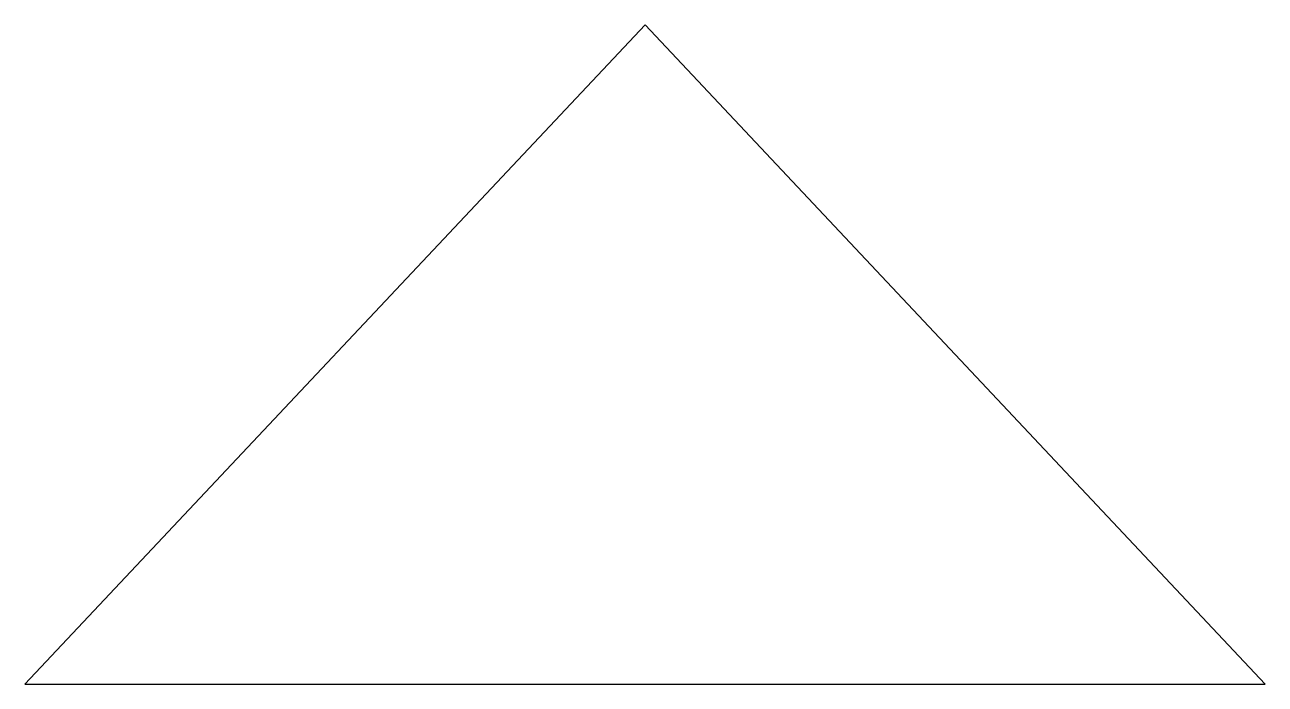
# Model space of a CAD drawing. Header units: millimetres. Extents: x -18.5 to 18.5, y 0 to 19.7.
import ezdxf

# ---------------------------------------------------------------- set-up
doc = ezdxf.new("R2010")
doc.units = ezdxf.units.MM

msp = doc.modelspace()

# ---------------------------------------------------------------- linework, layer by layer
at = {"color": 7, "linetype": 'Continuous', "lineweight": 25}
for p, q in [((0, 19.666), (-18.5, 0)), ((18.5, 0), (0, 19.666)), ((-18.5, 0), (18.5, 0))]:
    msp.add_line(p, q, dxfattribs=at)

doc.saveas('drawing.dxf')
